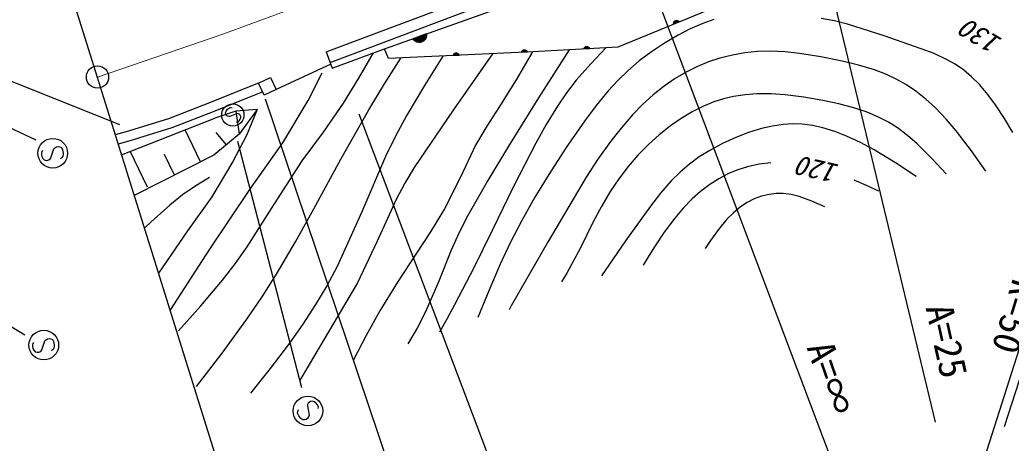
# Model space of a CAD drawing. Units: millimetres, scale not verified. Extents: x 40000 to 680000, y 20000 to 380000.
# Drawn here: x 263813 to 330315, y 259512 to 287947 of the extents above; entities that cross this region are included whole.
import ezdxf
from ezdxf.enums import TextEntityAlignment as Align

# ---------------------------------------------------------------- set-up
doc = ezdxf.new("R2010")
doc.units = ezdxf.units.MM
doc.header["$LTSCALE"] = 1000
doc.linetypes.add('CHAIN', pattern=[18.5, 12, -1.5, 3.5, -1.5])
doc.layers.add('M-BGD', color=7, linetype='Continuous', lineweight=25)
doc.layers.add('M-BMK', color=2, linetype='CHAIN', lineweight=13)
doc.styles.add('ＭＳ ゴシック', font='')
doc.styles.add('ＭＳ 明朝', font='')
doc.styles.get('ＭＳ ゴシック').set_extended_font_data('MS Gothic')
doc.styles.get('ＭＳ 明朝').set_extended_font_data('MS Mincho')

# ---------------------------------------------------------------- blocks, each defined once
blk = doc.blocks.new('BUHIN1')
at = {"color": 7, "linetype": 'Continuous', "lineweight": 25}
for radius in [746, 22.5]:
    blk.add_circle((0, 0), radius, dxfattribs=at)
blk = doc.blocks.new('BUHIN175')
at = {"color": 7, "linetype": 'Continuous', "lineweight": 25}
for p, q in [((404, 258), (-323, -354)), ((-264, -386), (425, 194)), ((436, 122), (-193, -408)), ((-118, -426), (438, 42)), ((433, -44), (-30, -434)), ((100, -406), (385, -166))]:
    blk.add_line(p, q, dxfattribs=at)
blk.add_lwpolyline([(382, 322), (426, 208), (445, 97), (441, -50), (396, -167), (330, -271), (211, -371), (97, -418), (-25, -443), (-171, -422), (-280, -386), (-382, -322)], close=True, dxfattribs=at)
blk = doc.blocks.new('BUHIN187')
at = {"color": 7, "linetype": 'Continuous', "lineweight": 25}
for p, q in [((146, 116), (-185, -24)), ((-185, -51), (165, 97)), ((-181, 4), (122, 133)), ((95, 149), (-173, 35)), ((-160, 68), (62, 162)), ((9, 167), (-128, 109))]:
    blk.add_line(p, q, dxfattribs=at)
blk.add_lwpolyline([(-184, -78), (-187, -30), (-181, 15), (-163, 71), (-132, 110), (-94, 142), (-37, 167), (12, 171), (62, 166), (115, 141), (152, 115), (184, 78)], close=True, dxfattribs=at)
blk = doc.blocks.new('BUHIN131')
at = {"color": 7, "linetype": 'Continuous', "lineweight": 25}
blk.add_lwpolyline([(593, 400), (576, 480), (529, 548), (449, 618), (315, 696), (185, 732), (52, 723), (-60, 661), (-122, 564), (-156, 497), (-172, 390), (-139, 307), (172, -240), (179, -348), (150, -476), (81, -575), (3, -639), (-103, -681), (-260, -642), (-458, -526), (-537, -462), (-596, -375), (-627, -270), (-630, -136)], dxfattribs=at)
blk.add_circle((0, 0), 995, dxfattribs=at)

msp = doc.modelspace()

# ---------------------------------------------------------------- linework, layer by layer
at = {"layer": 'M-BGD'}
for p, q in [((261145, 309266), (269000, 284097)), ((325245, 260929), (315549, 301267)), ((342876, 301376), (329853, 260609)), ((303686, 297015), (318169, 258594)), ((270521, 280899), (245735, 290822)), ((284369, 285806), (294550, 289627)), ((288271, 286004), (297708, 289386)), ((311845, 289386), (303929, 286111)), ((284626, 285084), (294705, 288889)), ((308004, 287851), (307672, 287713)), ((307672, 287686), (308023, 287832)), ((307676, 287742), (307980, 287868)), ((307954, 287884), (307685, 287773)), ((307697, 287805), (307921, 287898)), ((307868, 287903), (307730, 287846)), ((337708, 287384), (323414, 242550)), ((250573, 286603), (264884, 279879)), ((284762, 284703), (288271, 286004)), ((288552, 285341), (288271, 286004)), ((302326, 286011), (298231, 285788)), ((301653, 286000), (302033, 286020)), ((302021, 286045), (301662, 286025)), ((301675, 286051), (302004, 286069)), ((301985, 286093), (301694, 286077)), ((301717, 286103), (301958, 286116)), ((301910, 286139), (301761, 286131)), ((303929, 286111), (302326, 286011)), ((284369, 285806), (284762, 284703)), ((298231, 285788), (288552, 285341)), ((284668, 284967), (281004, 283257)), ((269000, 284097), (276854, 258928)), ((279823, 283696), (280630, 284068)), ((280630, 284068), (281004, 283257)), ((283160, 282530), (284088, 284385)), ((279867, 283716), (276654, 282421)), ((280196, 282885), (279823, 283696)), ((280110, 283113), (276891, 281815)), ((281004, 283257), (280196, 282885)), ((280270, 282634), (294018, 241799)), ((276654, 282421), (273794, 281301)), ((281465, 279682), (283160, 282530)), ((270628, 278880), (276888, 281345)), ((276891, 281815), (274010, 280687)), ((276888, 281345), (276881, 281367)), ((278314, 281811), (276888, 281345)), ((279743, 281930), (278314, 281811)), ((278314, 281811), (278524, 280267)), ((279743, 281930), (278524, 280267)), ((279743, 281930), (279021, 280188)), ((300956, 243551), (286570, 281606)), ((273794, 281301), (270950, 280418)), ((274010, 280687), (271130, 279793)), ((270950, 280418), (270209, 280223)), ((275939, 278418), (274903, 280564)), ((278524, 280267), (276827, 278847)), ((277676, 279557), (276993, 280373)), ((279021, 280188), (278104, 278437)), ((271130, 279793), (270403, 279602)), ((278412, 279792), (282715, 263251)), ((279253, 276561), (281465, 279682)), ((272385, 276703), (271222, 279114)), ((276827, 278847), (271481, 276146)), ((274162, 277561), (273513, 278906)), ((278104, 278437), (276686, 276060)), ((245681, 277867), (264160, 266792)), ((276686, 276060), (275060, 273767)), ((276564, 272545), (279253, 276561)), ((275060, 273767), (273108, 270932)), ((273891, 268423), (276564, 272545))]:
    msp.add_line(p, q, dxfattribs=at)
for points in [[(310359, 287961), (309631, 287708), (308790, 287345), (307971, 286925), (307058, 286386), (306180, 285799), (305366, 285185), (304593, 284525), (303919, 283875), (303286, 283181), (302469, 282185), (301693, 281143), (300471, 279372), (299293, 277557), (298364, 276026), (297482, 274459), (296737, 273011), (296043, 271530), (295273, 269753), (294531, 267962)], [(330417, 280376), (329874, 281316), (329269, 282242), (328751, 282935), (328184, 283595), (327664, 284112), (327108, 284579), (326564, 284958), (325979, 285290), (325147, 285674), (324282, 286005), (321805, 286861), (319342, 287649), (318465, 287869), (317564, 288033)], [(303124, 286061), (302110, 284997), (301143, 283895), (300488, 283041), (299880, 282150), (299130, 280919), (298430, 279656), (296937, 276745), (295497, 273805), (294260, 271296), (292966, 268807), (292472, 267895), (291970, 266976)], [(274466, 267052), (275962, 268738), (277416, 270466), (278264, 271562), (279070, 272702), (280886, 275595), (282760, 278467), (284174, 280395), (285536, 282355), (286565, 284031), (287549, 285736)], [(275670, 263311), (277385, 265565), (279049, 267852), (280064, 269347), (281027, 270874), (282301, 273045), (283529, 275257), (285348, 278594), (287217, 281898), (288273, 283651), (289365, 285379)], [(292194, 285509), (290959, 283543), (289778, 281548), (289035, 280167), (288345, 278757), (286750, 275057), (285102, 271385), (284403, 270091), (283647, 268817), (282797, 267506), (281893, 266223), (280612, 264536), (279290, 262869)], [(295519, 285663), (292874, 281872), (290266, 278028), (289636, 276973), (289060, 275890), (287787, 273080), (286455, 270287), (284528, 266983), (282577, 263695)], [(298195, 285786), (297099, 283906), (295949, 282056), (295142, 280813), (294383, 279533), (293365, 277376), (292291, 275245), (291364, 273714), (290384, 272212), (289149, 270330), (287961, 268410), (287043, 266753), (286176, 265066)], [(300673, 285921), (298605, 282704), (296587, 279455), (295203, 277149), (293869, 274809), (293281, 273662), (292742, 272479), (291915, 270388), (291033, 268324), (290457, 267243), (289833, 266186)], [(328609, 277787), (327645, 279152), (326628, 280488), (325953, 281281), (325231, 282035), (324594, 282620), (323920, 283156), (323302, 283576), (322655, 283943), (321909, 284288), (321136, 284579), (320070, 284900), (318980, 285166), (317551, 285458), (316116, 285691), (315145, 285796), (314159, 285842), (313306, 285814), (312444, 285724), (311611, 285580), (310781, 285376), (310018, 285127), (309265, 284819), (308512, 284440), (307780, 284003), (307029, 283482), (306307, 282906), (305586, 282252), (304907, 281554), (304144, 280679), (303428, 279766), (302594, 278590), (301803, 277369), (299263, 273060), (296784, 268737), (296710, 268607), (296631, 268469)], [(325946, 277605), (324993, 278638), (324000, 279625), (323363, 280179), (322693, 280682), (322079, 281068), (321423, 281407), (320647, 281735), (319832, 282013), (318765, 282301), (317674, 282533), (316410, 282750), (315144, 282906), (314205, 282967), (313263, 282968), (312470, 282912), (311686, 282797), (311020, 282644), (310364, 282431), (309632, 282130), (308913, 281768), (308168, 281322), (307454, 280825), (306695, 280218), (305976, 279567), (305280, 278855), (304623, 278096), (303995, 277277), (303418, 276424), (302822, 275419), (302278, 274383), (301420, 272642), (300509, 270932), (300338, 270640), (300160, 270340)], [(278350, 281081), (278410, 281087), (278465, 281116), (278524, 281170), (278594, 281263), (278631, 281357), (278636, 281457), (278599, 281545), (278532, 281600), (278485, 281631), (278407, 281652), (278342, 281634), (277908, 281448), (277827, 281453), (277734, 281485), (277667, 281545), (277625, 281609), (277603, 281691), (277645, 281804), (277749, 281942), (277803, 281996), (277872, 282033), (277953, 282047), (278054, 282037)], [(323951, 277417), (322560, 278333), (321127, 279206), (320210, 279698), (319259, 280139), (318476, 280443), (317676, 280689), (316991, 280841), (316301, 280933), (315667, 280957), (315022, 280920), (314301, 280813), (313575, 280644), (312703, 280370), (311848, 280038), (310953, 279630), (310094, 279172), (309393, 278735), (308730, 278250), (308107, 277713), (307516, 277123), (306796, 276302), (306118, 275438), (304446, 273099), (302833, 270754)], [(314192, 278343), (313409, 278243), (312626, 278082), (311985, 277879), (311353, 277614), (310707, 277276), (310092, 276886), (309480, 276425), (308912, 275922), (308309, 275301), (307743, 274631), (307045, 273690), (306386, 272699), (306003, 272091), (305618, 271469)], [(276534, 277346), (275614, 276790), (274726, 276184), (273868, 275499), (273041, 274763), (272634, 274382), (272230, 273997)], [(321429, 276438), (320605, 276814), (319777, 277177)], [(317815, 275384), (316952, 275761), (316083, 276075), (315553, 276208), (315017, 276280), (314544, 276283), (314070, 276225), (313571, 276101), (313078, 275917), (312603, 275675), (312155, 275379), (311684, 274987), (311251, 274549), (310687, 273866), (310156, 273127), (309976, 272863), (309797, 272599)]]:
    msp.add_lwpolyline(points, dxfattribs=at)
for points in [[(307672, 287659), (307669, 287708), (307676, 287753), (307695, 287808), (307726, 287847), (307764, 287879), (307821, 287903), (307871, 287907), (307920, 287902), (307973, 287876), (308010, 287849), (308042, 287812)], [(301645, 285974), (301658, 286021), (301679, 286061), (301715, 286107), (301758, 286133), (301804, 286151), (301866, 286154), (301914, 286142), (301959, 286120), (302000, 286079), (302026, 286041), (302044, 285996)]]:
    msp.add_lwpolyline(points, close=True, dxfattribs=at)
msp.add_circle((278102, 281557), 746, dxfattribs=at)
at = {"layer": 'M-BMK'}
for p, q in [((277426, 286975), (283272, 289138)), ((269022, 284102), (277426, 286975))]:
    msp.add_line(p, q, dxfattribs=at)

# ---------------------------------------------------------------- block references
at = {"layer": 'M-BGD'}
for name, p, rotation in [('BUHIN175', (290631, 286849), 339.60633), ('BUHIN187', (297661, 285762), 339.60633), ('BUHIN187', (293089, 285551), 339.60633), ('BUHIN1', (269022, 284102), 339.60633), ('BUHIN131', (266022, 278988), 131.77296), ('BUHIN131', (265422, 266100), 131.77296), ('BUHIN131', (283138, 261676), 339.60633)]:
    msp.add_blockref(name, p, dxfattribs=dict(at, rotation=rotation))

# ---------------------------------------------------------------- texts
at = {"layer": 'M-BGD', "style": 'ＭＳ 明朝', "oblique": 15}
for s, rotation, p in [('130', 148.7, (329998, 286972)), ('120', 167, (318929, 278589))]:
    msp.add_text(s, height=1320, rotation=rotation, dxfattribs=at).set_placement(p, align=Align.BOTTOM_LEFT)
at = {"layer": 'M-BGD', "style": 'ＭＳ ゴシック'}
for s, rotation, p in [('R=50', 253, (329928, 270821)), ('A=25', 282.4, (324028, 268500)), ('A=∞', 289.1, (316062, 265764))]:
    msp.add_text(s, height=1833, rotation=rotation, dxfattribs=at).set_placement(p, align=Align.BOTTOM_LEFT)

doc.saveas('drawing.dxf')
